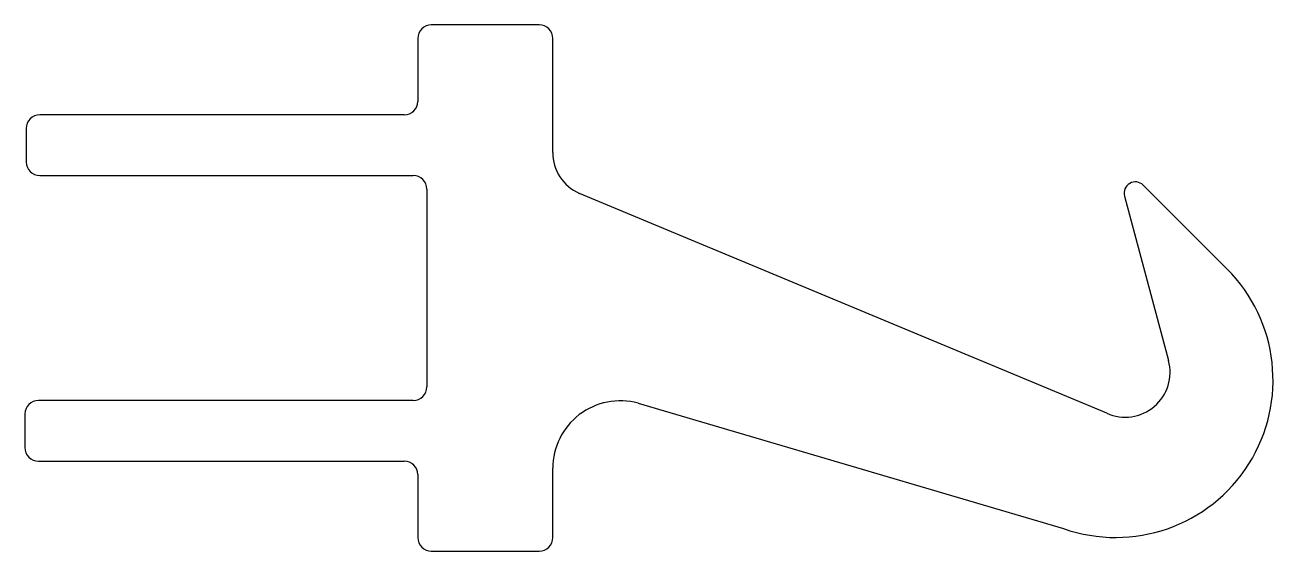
# Model space of a CAD drawing. Extents: x 614.4 to 642.2, y 651.9 to 663.6.
import ezdxf

# ---------------------------------------------------------------- set-up
doc = ezdxf.new("R2010")
doc.units = 0
doc.layers.get('0').update_dxf_attribs({"linetype": 'CONTINUOUS'})

msp = doc.modelspace()

# ---------------------------------------------------------------- linework, layer by layer
for p, q in [((625.875, 663.557), (623.475, 663.557)), ((623.175, 663.257), (623.175, 661.857)), ((626.175, 660.723), (626.175, 663.257)), ((622.875, 661.557), (614.769, 661.557)), ((614.469, 661.257), (614.469, 660.507)), ((614.769, 660.207), (623.075, 660.207)), ((641.167, 658.134), (639.307, 659.994)), ((623.375, 659.907), (623.375, 655.507)), ((638.495, 654.921), (626.767, 659.81)), ((638.889, 659.752), (639.869, 656.092)), ((623.075, 655.207), (614.739, 655.207)), ((628.073, 655.143), (637.53, 652.357)), ((614.439, 654.907), (614.439, 654.157)), ((614.739, 653.857), (622.875, 653.857)), ((626.175, 652.157), (626.175, 653.697)), ((623.175, 653.557), (623.175, 652.157)), ((623.475, 651.857), (625.875, 651.857))]:
    msp.add_line(p, q)
for centre, radius, start, end in [((623.475, 663.257), 0.3, 89.9907, 180.0035), ((625.875, 663.257), 0.3, 359.9965, 90), ((622.875, 661.857), 0.3, 270.0023, 359.9977), ((614.769, 661.257), 0.3, 90.0023, 180.0035), ((627.175, 660.723), 1, 180, 245.8962), ((614.769, 660.507), 0.3, 180.0023, 269.9977), ((623.075, 659.907), 0.3, 0.0023, 89.9977), ((639.13, 659.817), 0.25, 45.0183, 194.9879), ((638.692, 655.659), 3.5, 250.6224, 44.9943), ((638.903, 655.834), 1, 245.8938, 15.0022), ((623.075, 655.507), 0.3, 270.0023, 359.9977), ((614.739, 654.907), 0.3, 90.0023, 179.9977), ((627.675, 653.697), 1.5, 74.6273, 180.0006), ((614.739, 654.157), 0.3, 179.9965, 269.9977), ((622.875, 653.557), 0.3, 0.0023, 89.9977), ((623.475, 652.157), 0.3, 179.9965, 270.0093), ((625.875, 652.157), 0.3, 270, 0.0035)]:
    msp.add_arc(centre, radius, start, end)

doc.saveas('drawing.dxf')
